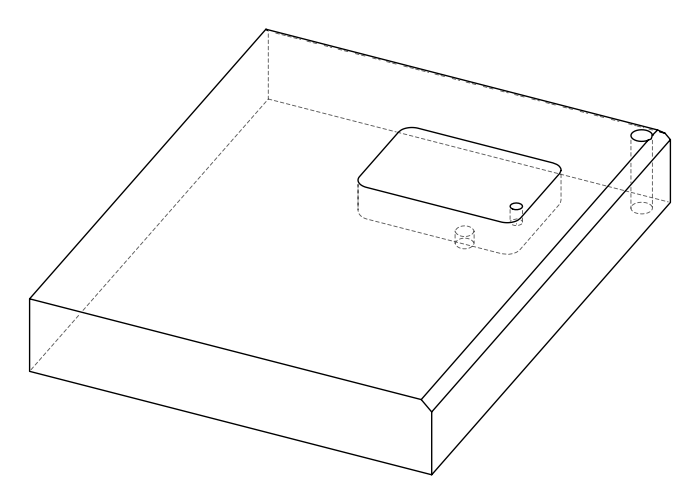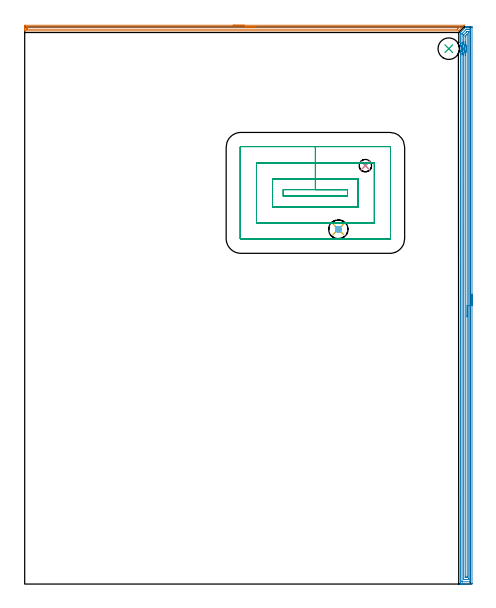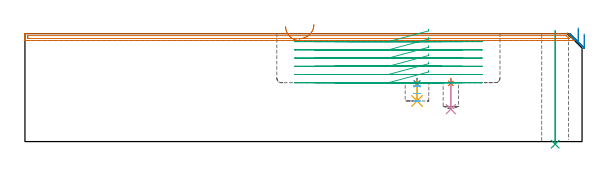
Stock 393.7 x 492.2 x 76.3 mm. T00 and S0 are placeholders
(PLAN: 9 operations, 6 tool changes, 37.3 min)
(1 SPOT_DRILL | STEP1POCKET | NXT0321_9005460120000 | 0.04 min | 3803 mm3)
(2 SPOT_DRILL_1 | STEP1POCKET_1 | NXT0321_9005460120000 | 0.04 min | 3833 mm3)
(3 INDEXABLE_INSERT_DRILL_THROUGH_HOLE_FROM_SOLID | STEP1HOLE | NXT0302_009 | 0.32 min | 21590 mm3)
(4 DRILL_BLIND_HOLE_INTO_CENTER | STEP1POCKET | NXT0301_081 | 0.09 min | 1713 mm3)
(5 DRILL_BLIND_HOLE_INTO_CENTER_1 | STEP1POCKET_1 | NXT0301_128 | 0.07 min | 1406 mm3)
(6 MILL_ROUGH_BLIND_HOLE_CONTOUR | STEP1POCKET_1 | UGT0201_129 | Spiral | 0.31 min | 2905 mm3)
(7 AREA_MILL | FG_CHAMFER_SURFACE | UGT0205_001 | 6.36 min | 4703 mm3)
(8 AREA_MILL_1 | FG_CHAMFER_SURFACE_1 | UGT0205_001 | 15.94 min | 25525 mm3)
(9 MILL_RECTANGULAR_POCKET | POCKET_RECTANGULAR_STRAIGHT | NXT0201_007 | Follow Part, ap 6.25, ae 75% | 14.14 min | 569044 mm3)
(TOOL NXT0321_9005460120000 | NC Spot Drill, 142deg, 12mm, Carbide, Uncoated | D12 PA142 FL30 Z2)
(TOOL NXT0302_009 | Index. Insert Drill 19mm [880-D1900L25-05] | D19 PA176 FL95 Z2)
(TOOL NXT0301_081 | Carbide Drill 11mm [860.1-1100-033A1-MM 2214] | D11 PA140 FL55 Z2)
(TOOL NXT0301_128 | Carbide Drill 12mm [861.1-1200-036A1-GP GC34] | D12 PA150 FL37.4 Z2)
(TOOL UGT0201_129 | Carbide End Mill 11.9 | D11.9 FL15 Z4)
(TOOL UGT0205_001 | Chamfer Mill 20 x 3 x 45 deg. | D20 FL50 Z2)
(TOOL NXT0201_007 | ENDMILL 25mm [R216.25-25050GCK54P 1620] | D25 R3 FL54 Z5)
(OP 1 SPOT_DRILL)
G17 G21 G94 G90
T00 M6
G54
G17 G0 G90 X301. Y369.7 S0 M3
G43 Z86.3 H0
G94 G81 G98 Z41.127 F250. R44.6
G80
M5
M2
(OP 2 SPOT_DRILL_1)
G17 G21 G94 G90
T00 M6
G54
G17 G0 G90 X277.1 Y313.4 S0 M3
G43 Z86.3 H0
G94 G81 G98 Z40.877 F250. R44.6
G80
M5
M2
(OP 3 INDEXABLE_INSERT_DRILL_THROUGH_HOLE_FROM_SOLID)
G17 G21 G94 G90
T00 M6
G54
G17 G0 G90 X374.7 Y473. S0 M3
G43 Z86.3 H1
G94 G81 G98 Z-1.832 F250. R78.3
G80
M5
M2
(OP 4 DRILL_BLIND_HOLE_INTO_CENTER)
G17 G21 G94 G90
T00 M6
G54
G17 G0 G90 X301. Y369.7 S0 M3
G43 Z86.3 H1
G94 G81 G98 Z22.9 F250. R43.6
G80
M5
M2
(OP 5 DRILL_BLIND_HOLE_INTO_CENTER_1)
G17 G21 G94 G90
T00 M6
G54
G17 G0 G90 X277.1 Y313.4 S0 M3
G43 Z86.3 H1
G94 G81 G98 Z28.7 F250. R43.6
G80
M5
M2
(OP 6 MILL_ROUGH_BLIND_HOLE_CONTOUR)
G17 G21 G94 G90
T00 M6
G54
G17 G0 G90 X277.1 Y313.4 S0 M3
G43 Z86.3 H0
Z39.3
G94 G3 X277.643 Y315.307 R1.031 F250.
X275.017 Y314.69 R1.907
X275.81 Y311.317 R2.45
X275.017 Y314.69 R-2.45
X275.414 Y313.003 R1.225
X277.1 Y313.4 R1.225
G0 Z34.
G3 X277.643 Y315.307 R1.031
X275.017 Y314.69 R1.907
X275.81 Y311.317 R2.45
X275.017 Y314.69 R-2.45
X275.414 Y313.003 R1.225
X277.1 Y313.4 R1.225
G0 Z28.7
G3 X277.643 Y315.307 R1.031
X275.017 Y314.69 R1.907
X275.81 Y311.317 R2.45
X275.017 Y314.69 R-2.45
X275.414 Y313.003 R1.225
X277.1 Y313.4 R1.225
G0 Z86.3
M5
M2
(OP 7 AREA_MILL)
G17 G21 G94 G90
T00 M6
G54
G17 G0 G90 X184.2 Y493.7 S1061 M3
G43 Z86.3 H0
Z81.4
G94 G1 X184.238 Z80.528 F250.
X184.352 Z79.664
X184.541 Z78.812
X184.803 Z77.98
X185.137 Z77.174
X185.54 Z76.4
X186.008 Z75.664
X186.54 Z74.972
X187.129 Z74.329
X187.772 Z73.74
X188.464 Z73.208
X189.2 Z72.74
X189.974 Z72.337
X190.78 Z72.003
X191.612 Z71.741
X192.464 Z71.552
X193.328 Z71.438
X194.2 Z71.4
X388.219 Z71.399
X388.29 Y493.699
X388.333 Y493.697 Z71.397
X388.358 Y493.694 Z71.399
X388.382 Y493.69 Z71.401
X388.317 Y493.615 Z71.479
X388.251 Y493.55 Z71.547
X388.219 Y493.517 Z71.58
X383.748 Y489.048 Z76.051
X383.579 Y488.88 Z76.218
X383.495 Y488.803 Z76.289
X383.301 Y488.8 Z76.3
X0.181
X0.01 Y488.803 Z76.288
X0.003 Y488.911 Z76.181
X0. Y489.025 Z76.074
Y489.241 Z75.858
Y489.946 Z75.148
Y491.168 Z73.929
Y491.685 Z73.41
Y492.295 Z72.8
Y492.554 Z72.542
Y493.164 Z71.932
X0.004 Y493.423 Z71.673
X0.01 Y493.694 Z71.403
X0.345 Y493.698 Z71.4
X0.628 Y493.7
X194.2
Y492.286 Z72.814
X383.996 Y492.285 Z72.815
X384.195
X384.475 Y492.281 Z72.819
X384.507 Y492.279 Z72.821
X384.498 Y492.259 Z72.841
X384.308 Y492.061 Z73.039
X384.195 Y491.945 Z73.155
X382.63 Y490.381 Z74.719
X382.54 Y490.292 Z74.808
X382.477 Y490.235 Z74.865
X382.459 Y490.221 Z74.879
X382.445 Y490.218 Z74.882
X382.407 Y490.216 Z74.884
X382.131 Y490.215 Z74.885
X2.417
X2.139 Y490.216 Z74.884
X2.051 Y490.219 Z74.881
X2.013 Y490.221 Z74.879
X2.01 Y490.24 Z74.86
X2.003 Y490.348 Z74.752
X2.001 Y490.815 Z74.285
X2. Y491.22 Z73.88
Y491.685 Z73.415
X2.002 Y492.088 Z73.012
X2.007 Y492.224 Z72.876
X2.01 Y492.269 Z72.831
X2.033 Y492.279 Z72.821
X2.108 Y492.281 Z72.819
X2.417 Y492.284 Z72.816
X2.692 Y492.285 Z72.815
X3.311 Y492.286 Z72.814
X194.2
X195.072 Z72.852
X195.936 Z72.966
X196.788 Z73.155
X197.62 Z73.417
X198.426 Z73.751
X199.2 Z74.154
X199.936 Z74.623
X200.628 Z75.154
X201.271 Z75.743
X201.86 Z76.386
X202.392 Z77.078
X202.86 Z77.814
X203.263 Z78.588
X203.597 Z79.394
X203.859 Z80.226
X204.048 Z81.078
X204.162 Z81.943
X204.2 Z82.814
G0 Z86.3
M5
M2
(OP 8 AREA_MILL_1)
G17 G21 G94 G90
T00 M6
G54
G17 G0 G90 X395.2 Y256.1 S1061 M3
G43 Z86.3 H0
Z76.1
G94 G1 Y256.062 Z75.228 F250.
Y255.948 Z74.364
Y255.759 Z73.512
Y255.497 Z72.68
Y255.163 Z71.874
Y254.76 Z71.1
Y254.292 Z70.364
Y253.76 Z69.672
Y253.171 Z69.029
Y252.528 Z68.44
Y251.836 Z67.908
Y251.1 Z67.44
Y250.326 Z67.037
Y249.52 Z66.703
Y248.688 Z66.441
Y247.837 Z66.252
Y246.972 Z66.138
Y246.1 Z66.1
Y0.631
X395.198 Y0.364 Z66.101
X395.192 Y0.01 Z66.106
X394.834 Y0. Z66.463
X388.312 Z72.983
X386.89 Z74.406
X386.523 Z74.772
X385.516 Z75.784
X385.04 Z76.251
X385.003 Y0.009 Z76.288
X385. Y0.183 Z76.3
Y468.319
X385.007 Y469.174 Z76.293
X385.021 Y469.213 Z76.279
X385.033 Y469.247 Z76.265
X385.044 Y469.273 Z76.255
X385.147 Y469.554 Z76.153
X385.316 Y470.021 Z75.983
X385.331 Y470.07 Z75.968
X385.42 Y470.36 Z75.879
X385.451 Y470.466 Z75.845
X385.472 Y470.555 Z75.822
X385.517 Y470.74 Z75.775
X385.561 Y470.915 Z75.732
X385.578 Y471.002 Z75.714
X385.622 Y471.21 Z75.677
X385.629 Y471.248 Z75.67
X385.65 Y471.361 Z75.646
X385.661 Y471.449 Z75.63
X385.715 Y471.794 Z75.582
X385.718 Y471.809 Z75.58
X385.725 Y471.896 Z75.569
X385.763 Y472.255 Z75.534
X385.779 Y472.604 Z75.508
X385.786 Y472.703 Z75.506
X385.79 Y473.06 Z75.503
Y473.15 Z75.504
X385.789 Y473.183
X385.785 Y473.308 Z75.512
X385.771 Y473.596 Z75.521
X385.763 Y473.685 Z75.528
X385.738 Y473.998 Z75.558
X385.734 Y474.044 Z75.562
X385.673 Y474.49 Z75.62
X385.657 Y474.579 Z75.636
X385.641 Y474.679 Z75.657
X385.629 Y474.744 Z75.669
X385.594 Y474.938 Z75.705
X385.489 Y475.384 Z75.806
X385.463 Y475.473 Z75.83
X385.406 Y475.686 Z75.894
X385.387 Y475.754 Z75.913
X385.364 Y475.833 Z75.936
X385.216 Y476.278 Z76.084
X385.044 Y476.727 Z76.255
X385.021 Y476.79 Z76.278
X385.007 Y476.836 Z76.293
X385. Y477.262 Z76.3
Y487.098
X385.004 Y487.295 Z76.29
X385.109 Y487.41 Z76.19
X389.566 Y491.868 Z71.731
X389.653 Y491.955 Z71.643
X389.865 Y492.166 Z71.434
X389.876 Y492.177 Z71.423
X389.898 Y492.199 Z71.399
X390.203 Y492.2 Z71.095
X390.994 Z70.3
X392.255 Z69.042
X392.782 Z68.512
X393.413 Z67.882
X395.197 Y492.198 Z66.1
X395.198 Y492.196 Z66.099
X395.2 Y491.569 Z66.1
Y246.1
X393.786 Z67.514
X393.785 Y2.419 Z67.515
Y2.311
X393.782 Y2.201 Z67.518
X393.775 Y2.01 Z67.525
X393.677 Y2.008 Z67.623
X393.2 Y2.001 Z68.1
X386.523 Z74.777
X386.464 Y2.002 Z74.836
X386.428 Y2.006 Z74.872
X386.423 Y2.008 Z74.877
X386.42 Y2.03 Z74.88
X386.417 Y2.092 Z74.883
X386.415 Y2.31 Z74.885
X386.414 Y2.419 Z74.886
Y467.534
X386.415 Y468.319 Z74.885
X386.417 Y468.426 Z74.883
X386.421 Y468.537 Z74.879
X386.434 Y468.7 Z74.866
X386.523 Y468.964 Z74.777
X386.587 Y469.15 Z74.713
X386.607 Y469.213 Z74.693
X386.789 Y469.842 Z74.511
X386.856 Y470.108 Z74.444
X386.957 Y470.568 Z74.343
X387.037 Y471.002 Z74.263
X387.066 Y471.178 Z74.234
X387.087 Y471.333 Z74.213
X387.15 Y471.896 Z74.15
X387.17 Y472.144 Z74.13
X387.203 Y472.79 Z74.097
X387.205 Y472.834 Z74.095
Y472.855
Y472.888
X387.203 Y473.005 Z74.097
X387.181 Y473.685 Z74.119
X387.163 Y473.939 Z74.137
X387.097 Y474.579 Z74.203
X387.046 Y474.951 Z74.254
X386.95 Y475.473 Z74.35
X386.811 Y476.08 Z74.489
X386.729 Y476.367 Z74.571
X386.523 Y477.04 Z74.777
X386.453 Y477.262 Z74.847
X386.421 Y477.364 Z74.879
X386.415 Y478.156 Z74.885
Y478.265
Y485.419
X386.42 Y486.204 Z74.88
X386.421 Y486.254 Z74.879
X386.444 Y486.283 Z74.856
X386.523 Y486.368 Z74.777
X386.886 Y486.735 Z74.414
X390.016 Y489.865 Z71.284
X390.1 Y489.948 Z71.2
X390.344 Y490.182 Z70.956
X390.582 Y490.194 Z70.718
X390.994 Y490.198 Z70.306
X391.47 Y490.2 Z69.83
X391.888 Z69.412
X393.258 Z68.042
X393.677 Y490.199 Z67.623
X393.736 Y490.198 Z67.564
X393.772 Y490.194 Z67.528
X393.777 Y490.192 Z67.523
X393.78 Y490.17 Z67.52
X393.783 Y490.109 Z67.517
X393.785 Y489.89 Z67.515
X393.786 Y489.781 Z67.514
Y246.1
X392.372 Z68.928
X392.371 Y4.619 Z68.929
X392.37 Y4.208 Z68.93
X392.367 Y4.087 Z68.933
X392.365 Y4.029 Z68.935
X392.358 Y4.01 Z68.942
X392.303 Y4.007 Z68.997
X392.095 Y4.001 Z69.205
X388.104 Z73.196
X387.966 Y4.004 Z73.334
X387.856 Y4.01 Z73.444
X387.834 Y4.013 Z73.466
X387.832 Y4.02 Z73.468
X387.831 Y4.047 Z73.469
X387.829 Y4.208 Z73.471
Y467.014
Y467.425
X387.832 Y467.905 Z73.468
X387.836 Y468.113 Z73.464
X387.847 Y468.211 Z73.453
X388.132 Y469.213 Z73.168
X388.169 Y469.356 Z73.131
X388.312 Y469.963 Z72.988
X388.336 Y470.084 Z72.964
X388.34 Y470.108 Z72.96
X388.46 Y470.854 Z72.84
X388.481 Y471.002 Z72.819
X388.554 Y471.654 Z72.746
X388.573 Y471.896 Z72.727
X388.602 Y472.5 Z72.698
X388.612 Y472.79 Z72.688
X388.605 Y473.392 Z72.695
X388.596 Y473.685 Z72.704
X388.551 Y474.339 Z72.749
X388.526 Y474.579 Z72.774
X388.433 Y475.352 Z72.867
X388.414 Y475.473 Z72.886
X388.312 Y476.04 Z72.988
X388.238 Y476.367 Z73.062
X388.215 Y476.464 Z73.085
X388.097 Y476.915 Z73.203
X387.87 Y477.703 Z73.43
X387.836 Y477.849 Z73.464
X387.833 Y477.951 Z73.467
X387.831 Y478.156 Z73.469
X387.829 Y478.567 Z73.471
Y479.05
Y484.898
X387.832 Y485.104 Z73.468
X387.835 Y485.206 Z73.465
X387.838 Y485.227 Z73.462
X387.857 Y485.25 Z73.443
X387.91 Y485.31 Z73.39
X390.346 Y487.746 Z70.954
X390.595 Y487.993 Z70.705
X390.799 Y488.188 Z70.501
X390.994 Y488.191 Z70.306
X391.682 Y488.199 Z69.618
X391.888 Y488.2 Z69.412
X392.095 Y488.199 Z69.205
X392.303 Y488.193 Z68.997
X392.358 Y488.19 Z68.942
X392.365 Y488.171 Z68.935
X392.367 Y488.113 Z68.933
X392.37 Y487.993 Z68.93
X392.371 Y487.509 Z68.929
X392.372 Y487.098 Z68.928
Y246.1
X390.957 Z70.343
Y6.89
X390.952 Y6.038 Z70.348
X390.951 Y6.014 Z70.349
X390.933 Y6.01 Z70.367
X390.879 Y6.005 Z70.421
X390.768 Y6.002 Z70.532
X389.653 Y6. Z71.647
X389.432 Y6.002 Z71.868
X389.321 Y6.005 Z71.979
X389.267 Y6.01 Z72.033
X389.249 Y6.014 Z72.051
X389.243 Y6.89 Z72.057
Y467.425
X389.247 Y467.639 Z72.053
X389.25 Y467.744 Z72.05
X389.403 Y468.319 Z71.897
X389.544 Y468.875 Z71.756
X389.62 Y469.213 Z71.68
X389.703 Y469.61 Z71.597
X389.789 Y470.108 Z71.511
X389.833 Y470.375 Z71.467
X389.913 Y471.002 Z71.387
X389.932 Y471.17 Z71.368
X389.993 Y471.896 Z71.307
X389.999 Y471.997 Z71.301
X390.029 Y472.79 Z71.271
X390.03 Y472.86 Z71.27
X390.016 Y473.685 Z71.284
X390.012 Y473.772 Z71.288
X389.955 Y474.579 Z71.345
X389.942 Y474.737 Z71.358
X389.853 Y475.473 Z71.447
X389.816 Y475.757 Z71.484
X389.707 Y476.367 Z71.593
X389.605 Y476.862 Z71.695
X389.51 Y477.262 Z71.79
X389.428 Y477.591 Z71.872
X389.299 Y478.063 Z72.001
X389.275 Y478.156 Z72.025
X389.25 Y478.265 Z72.05
X389.247 Y478.37 Z72.053
X389.245 Y478.585 Z72.055
X389.243 Y479.013 Z72.057
Y483.521
X389.245 Y483.95 Z72.055
X389.248 Y484.164 Z72.052
X389.25 Y484.187 Z72.05
X389.26 Y484.202 Z72.04
X389.285 Y484.233 Z72.015
X389.335 Y484.286 Z71.965
X390.677 Y485.627 Z70.623
X390.911 Y485.858 Z70.389
X390.935 Y485.88 Z70.365
X390.947 Y485.888 Z70.353
X390.95 Y485.876 Z70.35
X390.953 Y485.701 Z70.347
X390.957 Y485.347 Z70.343
Y246.1
Y245.228 Z70.381
Y244.364 Z70.495
Y243.512 Z70.683
Y242.68 Z70.946
Y241.874 Z71.28
Y241.1 Z71.682
Y240.364 Z72.151
Y239.672 Z72.682
Y239.029 Z73.272
Y238.44 Z73.915
Y237.909 Z74.607
Y237.44 Z75.343
Y237.037 Z76.116
Y236.703 Z76.922
Y236.441 Z77.754
Y236.252 Z78.606
Y236.138 Z79.471
Y236.1 Z80.343
G0 Z86.3
M5
M2
(OP 9 MILL_RECTANGULAR_POCKET)
G17 G21 G94 G90
T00 M6
G54
G17 G0 G90 X285.2 Y343.982 S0 M3
G43 Z86.441 H1
Z79.441
G94 G1 Y348.5 Z78.231 F250.
X256.85 Z70.634
X228.5 F500.
Y342.7
X285.2
Y348.5
X256.85
Y358.
X219.
Y333.2
X294.7
Y358.
X256.85
Y372.25
X204.75
Y318.95
X308.95
Y372.25
X256.85
Y386.5
X191.1
G3 X190.5 Y385.9 R0.6
G1 Y305.3
G3 X191.1 Y304.7 R0.6
G1 X322.6
G3 X323.2 Y305.3 R0.6
G1 Y385.9
G3 X322.6 Y386.5 R0.6
G1 X256.85
X255.85
G0 X285.2 Y343.982 Z73.634
G1 Y348.5 Z72.424 F250.
X256.85 Z64.827
X228.5 F500.
Y342.7
X285.2
Y348.5
X256.85
Y358.
X219.
Y333.2
X294.7
Y358.
X256.85
Y372.25
X204.75
Y318.95
X308.95
Y372.25
X256.85
Y386.5
X191.1
G3 X190.5 Y385.9 R0.6
G1 Y305.3
G3 X191.1 Y304.7 R0.6
G1 X322.6
G3 X323.2 Y305.3 R0.6
G1 Y385.9
G3 X322.6 Y386.5 R0.6
G1 X256.85
X255.85
G0 X285.2 Y343.982 Z67.827
G1 Y348.5 Z66.617 F250.
X256.85 Z59.021
X228.5 F500.
Y342.7
X285.2
Y348.5
X256.85
Y358.
X219.
Y333.2
X294.7
Y358.
X256.85
Y372.25
X204.75
Y318.95
X308.95
Y372.25
X256.85
Y386.5
X191.1
G3 X190.5 Y385.9 R0.6
G1 Y305.3
G3 X191.1 Y304.7 R0.6
G1 X322.6
G3 X323.2 Y305.3 R0.6
G1 Y385.9
G3 X322.6 Y386.5 R0.6
G1 X256.85
X255.85
G0 X285.2 Y343.982 Z62.021
G1 Y348.5 Z60.81 F250.
X256.85 Z53.214
X228.5 F500.
Y342.7
X285.2
Y348.5
X256.85
Y358.
X219.
Y333.2
X294.7
Y358.
X256.85
Y372.25
X204.75
Y318.95
X308.95
Y372.25
X256.85
Y386.5
X191.1
G3 X190.5 Y385.9 R0.6
G1 Y305.3
G3 X191.1 Y304.7 R0.6
G1 X322.6
G3 X323.2 Y305.3 R0.6
G1 Y385.9
G3 X322.6 Y386.5 R0.6
G1 X256.85
X255.85
G0 X285.2 Y343.982 Z56.214
G1 Y348.5 Z55.003 F250.
X256.85 Z47.407
X228.5 F500.
Y342.7
X285.2
Y348.5
X256.85
Y358.
X219.
Y333.2
X294.7
Y358.
X256.85
Y372.25
X204.75
Y318.95
X308.95
Y372.25
X256.85
Y386.5
X191.1
G3 X190.5 Y385.9 R0.6
G1 Y305.3
G3 X191.1 Y304.7 R0.6
G1 X322.6
G3 X323.2 Y305.3 R0.6
G1 Y385.9
G3 X322.6 Y386.5 R0.6
G1 X256.85
X255.85
G0 X285.2 Y343.982 Z50.407
G1 Y348.5 Z49.196 F250.
X256.85 Z41.6
X228.5 F500.
Y342.7
X285.2
Y348.5
X256.85
Y358.
X219.
Y333.2
X294.7
Y358.
X256.85
Y372.25
X204.75
Y318.95
X308.95
Y372.25
X256.85
Y386.5
X191.1
G3 X190.5 Y385.9 R0.6
G1 Y305.3
G3 X191.1 Y304.7 R0.6
G1 X322.6
G3 X323.2 Y305.3 R0.6
G1 Y385.9
G3 X322.6 Y386.5 R0.6
G1 X256.85
X255.85
G0 Z86.441
M5
M2
